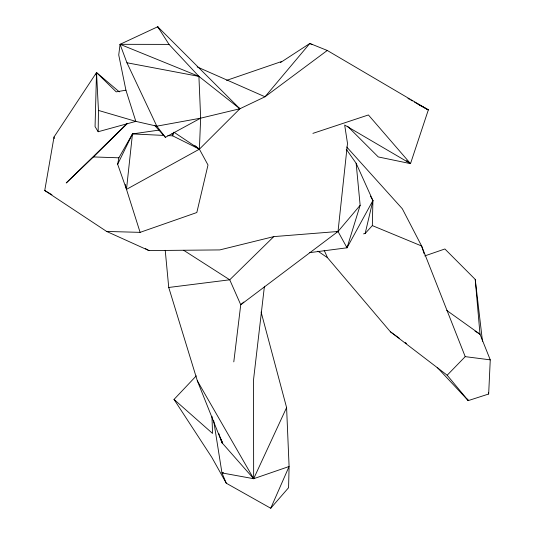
<?xml version="1.0" encoding="UTF-8"?>
<svg xmlns="http://www.w3.org/2000/svg" width="535" height="535" viewBox="0 0 535 535"><rect width="100%" height="100%" fill="white"/><g stroke="black" fill="none" stroke-linecap="round" stroke-linejoin="round"><path stroke-width="0.8" d="M347.549 126.233L378.272 156.942L410.505 163.636L428.334 109.889L327.273 50.471L265.006 96.788L239.874 108.765L200.658 118.168L156.815 126.166L135.837 121.378L98.159 131.737L98.46 110.424L96.521 72.566L119.332 91.88M363.532 233.869L365.158 233.494L372.333 225.603L372.915 200.531L356.143 163.282L346.245 149.225M125.926 90.181L116.215 91.859L96.521 72.566L54.022 136.993L44.739 190.52L106.639 231.448L140.11 232.357L196.82 212.529L208.001 165.001L199.388 149.178L200.658 118.168L198.913 76.378L169.033 44.392L157.745 26.75L120.067 44.318L118.737 54.978L125.926 90.181L135.837 121.378L98.46 110.424M437.189 367.391L468.245 400.608L488.662 394.014L490.261 359.861L479.995 334.208L475.234 279.41L444.886 248.982L424.75 255.924M261.1 312.012L286.593 407.583L289.094 466.5L253.664 478.711L222.119 442.886L222.206 441.228M140.11 232.357L126.487 189.363L132.473 133.924L158.915 130.119M309.765 252.634L347.021 247.799L347.202 246.147M264.43 286.232L253.503 380.01L253.664 478.711L221.958 472.927L213.632 420.43M233.795 361.874L240.743 304.749L229.736 279.798L183.706 250.313M159.049 28.843L157.745 26.75L239.874 108.765L199.388 149.178L126.487 189.363L117.66 164.252L118.877 157.812L132.473 133.924L163.65 135.415M96.006 75.007L96.521 72.566L95.063 126.588L98.159 131.737M365.158 233.494L372.915 200.531L370.487 196.171M312.901 133.369L368.414 114.958L410.505 163.636L344.667 125.036L347.496 143.387L338.02 231.488L347.021 247.799L360.149 205.3L356.143 163.282M173.862 132.787L172.671 135.843L167.749 135.609M270.737 508.25L289.094 466.5L288.579 487.699L270.737 508.25L226.285 483.225L211.827 457.378L174.029 399.424L196.305 375.837M252.814 477.287L253.664 478.711L286.593 407.583M117.66 164.252L132.473 133.924M347.021 247.799L372.915 200.531M360.149 205.3L338.02 231.488L240.743 304.749L243.813 302.054M317.93 251.169L327.534 257.743L390.436 331.82L447.186 375.216L465.216 356.638L490.261 359.861M127.143 123.525L66.22 182.977L93.464 156.936L127.243 123.578M336.482 232.103L338.02 231.488L273.813 236.604L229.736 279.798L168.739 287.469L165.228 250.326M280.427 62.602L309.839 43.449L327.273 50.471M154.816 125.585L165.402 137.334L200.658 118.168M226.586 80.39L281.611 61.505M273.813 236.604L219.771 249.919L148.944 250.574L106.639 231.448M223.617 472.766L221.958 472.927L226.285 483.225M165.402 137.334L156.815 126.166L126.935 62.762L120.067 44.318L169.033 44.392M93.464 156.936L118.877 157.812M126.935 62.762L198.913 76.378L239.874 108.765L238.583 107.722M120.067 44.318L198.913 76.378M372.333 225.603L421.613 245.993L465.216 356.638M197.154 66.902L265.006 96.788L309.839 43.449L312.019 44.672M194.9 145.594L199.388 149.178L172.671 135.843L172.016 133.623M418.116 104.292L428.334 109.889L414.518 102.138M407.978 98.473L409.429 99.289M410.887 100.105L412.338 100.921M145.339 248.541L148.944 250.574M44.739 190.52L51.908 194.72M475.02 331.125L479.995 334.208L446.758 310.434M173.915 132.178L199.388 149.178M390.436 331.82L399.17 338.14M405.222 342.514L406.567 343.483M406.493 160.66L410.505 163.636M346.74 147.005L402.32 208.77L421.613 245.993L424.175 253.857M175.139 400.668L174.029 399.424L212.535 433.417L211.96 416.29M447.186 375.216L468.245 400.608L467.71 399.03M168.739 287.469L197.348 380.826L253.664 478.711M324.197 250.32L327.534 257.743M197.348 380.826L222.119 442.886L220.935 438.941M218.782 433.51L222.119 442.886M125.317 184.515L126.487 189.363M54.022 136.993L54.216 138.639M475.234 279.41L482.476 341.243M488.468 392.362L488.662 394.014"/></g></svg>
